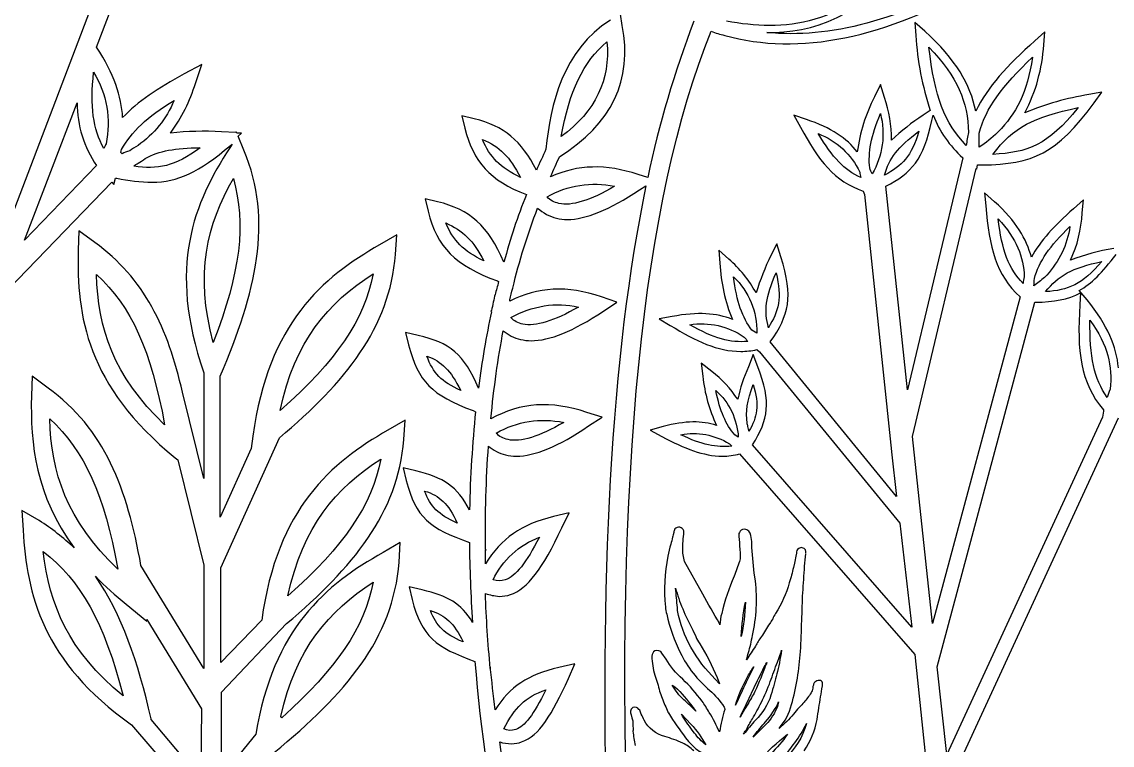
# Model space of a CAD drawing. Header units: centimetres. Extents: x 0 to 967, y -13 to 94.
# Drawn here: x 38.62 to 45.66, y 10.84 to 15.52 of the extents above; entities that cross this region are included whole.
import ezdxf

# ---------------------------------------------------------------- set-up
doc = ezdxf.new("R2010")
doc.units = ezdxf.units.CM
doc.header["$MEASUREMENT"] = 0
doc.layers.add('Picnic Basket-v2.1 v1_Picnic Basket-v2.1 v1_Picnic Basket-v1.3 v1_Picnic Basket-v1.2 v1_Picnic Basket-v1 v3_0', color=7, linetype='Continuous')

msp = doc.modelspace()

# ---------------------------------------------------------------- linework, layer by layer
at = {"layer": 'Picnic Basket-v2.1 v1_Picnic Basket-v2.1 v1_Picnic Basket-v1.3 v1_Picnic Basket-v1.2 v1_Picnic Basket-v1 v3_0'}
for p, q in [((39.1894, 15.9324), (38.3977, 13.8557)), ((39.1014, 15.3511), (39.2927, 15.8521)), ((42.4976, 15.4926), (42.4861, 15.5652)), ((44.4519, 15.4543), (44.3868, 15.5117)), ((44.3868, 15.5117), (44.3945, 15.4276)), ((45.2282, 15.4505), (45.1632, 15.3931)), ((45.2206, 15.3664), (45.2282, 15.4505)), ((39.7822, 15.2402), (39.6674, 15.179)), ((39.7401, 15.1178), (39.7822, 15.2402)), ((44.165, 15.1101), (44.1268, 15.0298)), ((44.1918, 15.026), (44.165, 15.1101)), ((45.5954, 15.0604), (45.5112, 15.0451)), ((45.5456, 14.9916), (45.5954, 15.0604)), ((38.6348, 14.1043), (38.9752, 14.9916)), ((44.4863, 14.9418), (44.4404, 14.9113)), ((41.5414, 14.8883), (41.4611, 14.9074)), ((41.4611, 14.9074), (41.4803, 14.8271)), ((43.6066, 14.9113), (43.6487, 14.8348)), ((43.687, 14.8845), (43.6066, 14.9113)), ((44.4977, 14.8768), (44.5054, 14.9113)), ((40.0002, 14.8003), (39.9084, 14.8042)), ((40.004, 14.8042), (40.0002, 14.8003)), ((40.0078, 14.7965), (40.004, 14.8042)), ((40.0384, 14.7965), (40.0078, 14.7965)), ((40.0155, 14.7774), (40.0384, 14.7965)), ((44.9261, 14.8042), (44.9223, 14.8003)), ((39.9772, 14.7239), (39.9619, 14.7009)), ((39.9658, 14.7162), (39.9772, 14.7239)), ((40.0537, 14.6856), (40.0155, 14.7774)), ((39.2659, 14.6627), (39.2582, 14.6703)), ((39.1014, 14.5862), (38.6348, 14.1043)), ((44.6966, 14.6359), (44.3409, 13.1367)), ((44.7884, 14.5632), (44.7922, 14.59)), ((44.7922, 14.59), (44.8228, 14.59)), ((42.662, 14.5097), (42.6008, 14.5288)), ((44.3715, 12.8346), (44.7846, 14.5671)), ((44.7846, 14.5671), (44.7884, 14.5632)), ((38.5316, 13.7869), (39.2009, 14.4791)), ((39.2009, 14.4791), (39.2123, 14.4638)), ((39.2123, 14.4638), (39.2238, 14.5059)), ((39.2238, 14.5059), (39.2315, 14.5059)), ((42.6085, 14.4294), (42.6505, 14.4561)), ((44.3409, 13.1367), (44.1994, 14.4523)), ((41.3043, 14.3529), (41.224, 14.372)), ((41.224, 14.372), (41.2431, 14.2917)), ((44.0541, 14.4217), (44.0618, 14.3988)), ((44.0618, 14.3988), (44.2377, 12.739)), ((44.9031, 14.3529), (44.8381, 14.4102)), ((44.8381, 14.4102), (44.8458, 14.3261)), ((45.4768, 14.3644), (45.4118, 14.307)), ((45.4692, 14.2802), (45.4768, 14.3644)), ((38.9867, 14.1655), (38.9829, 14.0393)), ((39.09, 14.089), (38.9867, 14.1655)), ((41.0404, 14.1387), (40.9295, 14.0737)), ((41.0328, 14.0125), (41.0404, 14.1387)), ((43.186, 13.9819), (43.1209, 14.0393)), ((43.1209, 14.0393), (43.1286, 13.9551)), ((43.4957, 14.0813), (43.4575, 14.0049)), ((43.5225, 13.9972), (43.4957, 14.0813)), ((45.2397, 13.8786), (45.2244, 13.8633)), ((41.6906, 13.8404), (41.6982, 13.8366)), ((42.4631, 13.7027), (42.3637, 13.7371)), ((45.0676, 13.7371), (44.5016, 11.626)), ((45.4998, 13.718), (45.45, 13.7792)), ((45.4577, 13.7639), (45.4539, 13.6874)), ((42.3752, 13.6454), (42.4631, 13.7027)), ((44.5322, 11.3468), (45.1632, 13.7027)), ((45.1632, 13.7027), (45.167, 13.7027)), ((41.6524, 13.6492), (41.6485, 13.6453)), ((41.6485, 13.6453), (41.6524, 13.6415)), ((42.8188, 13.6109), (42.7347, 13.5956)), ((42.7347, 13.5956), (42.8073, 13.5536)), ((41.1781, 13.4885), (41.0978, 13.5077)), ((41.0978, 13.5077), (41.1169, 13.4274)), ((43.3657, 13.5038), (43.3351, 13.523)), ((43.3657, 13.3968), (43.3848, 13.3815)), ((44.2683, 12.4483), (43.4537, 13.4465)), ((43.3428, 13.3662), (43.3122, 13.2859)), ((43.3733, 13.2859), (43.3428, 13.3662)), ((43.3848, 13.3815), (44.2912, 12.2762)), ((39.7937, 13.2476), (39.7937, 12.563)), ((43.075, 13.2553), (43.0062, 13.3088)), ((43.0062, 13.3088), (43.0177, 13.2247)), ((38.6846, 13.2247), (38.6807, 13.0985)), ((38.7878, 13.1482), (38.6846, 13.2247)), ((39.9007, 12.3144), (39.9007, 13.2247)), ((39.7937, 12.563), (39.656, 13.1214)), ((41.5338, 13.0028), (41.5491, 12.9952)), ((42.3675, 12.9608), (42.2681, 12.9914)), ((45.6068, 12.999), (45.5992, 12.9608)), ((41.094, 12.9417), (40.9831, 12.8766)), ((41.0863, 12.8154), (41.094, 12.9417)), ((42.2796, 12.9034), (42.3675, 12.9608)), ((42.7614, 12.8996), (42.6773, 12.8766)), ((45.5992, 12.9608), (44.5934, 10.7808)), ((44.6125, 10.5896), (45.7025, 12.9569)), ((39.9046, 11.9855), (40.2832, 12.8269)), ((40.1111, 12.8384), (40.0996, 12.7581)), ((42.6773, 12.8766), (42.7538, 12.8346)), ((43.2471, 12.8307), (43.2242, 12.846)), ((44.5016, 11.626), (44.3715, 12.8346)), ((40.0996, 12.7581), (39.9007, 12.3144)), ((43.1898, 12.7887), (43.2051, 12.7734)), ((44.3677, 11.6031), (43.3389, 12.781)), ((39.6101, 12.6969), (39.6254, 12.6854)), ((39.6254, 12.6854), (39.7937, 12.0047)), ((43.2548, 12.7237), (44.3868, 11.4272)), ((44.2377, 12.739), (44.2377, 12.7351)), ((44.2377, 12.7351), (44.2683, 12.4483)), ((41.0825, 12.6319), (41.1016, 12.5516)), ((41.1628, 12.6127), (41.0825, 12.6319)), ((38.6195, 12.3565), (38.6272, 12.2303)), ((38.7305, 12.2915), (38.6195, 12.3565)), ((42.1534, 12.3412), (42.0539, 12.3183)), ((42.1075, 12.2456), (42.1534, 12.3412)), ((44.2912, 12.2762), (44.3677, 11.6031)), ((42.8303, 12.215), (42.8265, 12.1997)), ((42.8915, 12.1729), (42.8953, 12.2035)), ((43.251, 12.2074), (43.251, 12.1882)), ((43.251, 12.1882), (43.2548, 12.15)), ((43.3275, 12.1959), (43.3236, 12.2112)), ((41.0634, 12.15), (40.9525, 12.085)), ((41.0557, 12.0238), (41.0634, 12.15)), ((41.6179, 12.1003), (41.6141, 12.1079)), ((41.6141, 12.1003), (41.6179, 12.1003)), ((43.6219, 12.0811), (43.6181, 12.062)), ((39.7937, 11.3354), (39.3883, 12.0008)), ((39.7937, 12.0047), (39.7937, 11.3354)), ((39.9046, 11.3736), (39.9046, 11.9855)), ((43.0177, 11.8173), (42.8991, 12.0276)), ((43.6105, 12.0161), (43.6028, 11.9894)), ((43.3581, 11.9014), (43.3504, 11.9511)), ((41.2049, 11.844), (41.1207, 11.8631)), ((41.1207, 11.8631), (41.1399, 11.7828)), ((39.2926, 11.7522), (39.4265, 11.6413)), ((42.8532, 11.7102), (42.8532, 11.7178)), ((39.4265, 11.6528), (39.7784, 11.0753)), ((39.4265, 11.6413), (39.4265, 11.6528)), ((40.1685, 11.649), (39.9046, 11.3736)), ((39.9084, 11.1824), (40.3291, 11.626)), ((43.1286, 11.6184), (43.1248, 11.626)), ((42.9527, 11.584), (42.9718, 11.5419)), ((42.7806, 11.3966), (42.7538, 11.4348)), ((44.3868, 11.4272), (44.536, 10.0198)), ((41.6447, 11.3468), (41.6447, 11.3354)), ((42.1916, 11.366), (42.0883, 11.343)), ((42.1495, 11.2704), (42.1916, 11.366)), ((43.4996, 11.3774), (43.511, 11.408)), ((44.5934, 10.7808), (44.5322, 11.3468)), ((43.1095, 11.278), (43.1248, 11.2359)), ((43.316, 11.2818), (43.2969, 11.2474)), ((42.8188, 11.2283), (42.8379, 11.2168)), ((43.1248, 11.2359), (43.098, 11.2665)), ((39.9084, 10.6393), (39.9084, 11.1824)), ((39.7784, 11.0753), (39.7745, 10.6278)), ((42.6199, 11.0409), (42.6123, 11.06)), ((42.9527, 11.0868), (42.9565, 11.083)), ((42.968, 11.0677), (42.9718, 11.06)), ((43.2892, 11.0753), (43.2586, 11.0218)), ((43.2892, 11.083), (43.3045, 11.1174)), ((43.3083, 11.1059), (43.2892, 11.0753)), ((43.5072, 11.1212), (43.4996, 11.0906)), ((39.4533, 11.0065), (39.4533, 11.0103)), ((39.7745, 10.6278), (39.4533, 11.0065)), ((40.2985, 11.0179), (40.2908, 11.0256)), ((42.5549, 11.0371), (42.5587, 11.0179)), ((42.88, 11.0409), (42.9412, 10.9759)), ((39.3271, 10.9721), (39.7937, 10.429)), ((42.5664, 10.972), (42.5664, 10.9606)), ((42.9641, 10.9185), (42.9488, 10.9376)), ((40.1302, 10.9109), (39.9084, 10.6393)), ((42.9068, 10.8879), (42.9259, 10.865)), ((43.3581, 10.907), (43.3428, 10.8917)), ((43.3428, 10.8917), (43.3504, 10.9032)), ((43.5378, 10.8879), (43.5646, 10.9109))]:
    msp.add_line(p, q, dxfattribs=at)
for points, degree in [([(44.3371, 15.9745), (43.9394, 15.4658), (43.534, 15.4543), (43.1707, 15.5193)], 3), ([(43.4307, 15.4467), (43.7252, 15.4429), (44.0426, 15.5423), (44.3524, 15.9439)], 3), ([(44.7961, 15.8138), (44.2951, 15.527), (43.8361, 15.4046), (43.4307, 15.4467)], 3), ([(43.1592, 15.4276), (43.6411, 15.2937), (44.1956, 15.4084), (44.8152, 15.7641)], 3), ([(42.4211, 15.527), (42.1113, 15.3319), (42.0348, 14.9801), (42.0042, 14.6933)], 3), ([(42.9603, 15.5193), (42.8341, 15.1904), (42.7347, 14.8539), (42.662, 14.5097)], 3), ([(42.0922, 14.6435), (42.4287, 14.8539), (42.5664, 15.1407), (42.4976, 15.4926)], 3), ([(42.5358, 10.0771), (42.4478, 12.5974), (42.6276, 14.3567), (43.0712, 15.4543)], 3), ([(43.0712, 15.4543), (43.1018, 15.4429), (43.1286, 15.4352), (43.1592, 15.4276)], 3), ([(44.3945, 15.4276), (44.4021, 15.2631), (44.4366, 15.0987), (44.4863, 14.9418)], 3), ([(44.7808, 14.938), (44.7463, 15.1101), (44.6545, 15.2708), (44.4519, 15.4543)], 3), ([(42.3981, 15.3855), (42.4211, 15.1407), (42.3254, 14.938), (42.1036, 14.7736)], 3), ([(42.1036, 14.7736), (42.1533, 15.0642), (42.2451, 15.2593), (42.3981, 15.3855)], 3), ([(45.1632, 15.3931), (44.9835, 15.2325), (44.8572, 15.0948), (44.7808, 14.938)], 3), ([(45.0982, 14.9266), (45.1709, 15.0642), (45.2091, 15.2134), (45.2206, 15.3664)], 3), ([(39.2697, 14.896), (39.2621, 15.0336), (39.2162, 15.179), (39.1014, 15.3511)], 3), ([(44.7196, 14.7162), (44.5819, 14.8577), (44.513, 15.0336), (44.4786, 15.3511)], 3), ([(44.4786, 15.3511), (44.666, 15.1598), (44.7272, 14.9954), (44.7349, 14.8003)], 3), ([(44.8037, 14.7965), (44.8458, 14.9571), (44.949, 15.0987), (45.1479, 15.286)], 3), ([(45.1479, 15.286), (45.1135, 15.0604), (45.0408, 14.9189), (44.9261, 14.8042)], 3), ([(39.1473, 14.6971), (39.0785, 14.8233), (39.0594, 14.9686), (39.0823, 15.1904)], 3), ([(39.0823, 15.1904), (39.1664, 15.0489), (39.197, 14.8845), (39.1626, 14.7277)], 3), ([(39.6674, 15.179), (39.4992, 15.0872), (39.3653, 14.9992), (39.2697, 14.896)], 3), ([(39.5795, 14.7965), (39.6521, 14.896), (39.7057, 15.003), (39.7401, 15.1178)], 3), ([(39.2621, 14.6894), (39.3271, 14.8042), (39.4265, 14.8998), (39.6024, 15.0069)], 3), ([(39.6024, 15.0069), (39.5527, 14.8883), (39.4724, 14.7889), (39.3691, 14.7162)], 3), ([(44.1268, 15.0298), (44.0694, 14.9189), (44.0312, 14.8003), (44.0159, 14.6741)], 3), ([(44.2377, 14.7506), (44.2377, 14.8462), (44.2224, 14.938), (44.1918, 15.026)], 3), ([(45.5112, 15.0451), (45.3697, 15.0222), (45.232, 14.9839), (45.0982, 14.9266)], 3), ([(38.9752, 14.9916), (38.9752, 14.8462), (39.0211, 14.7047), (39.1014, 14.5862)], 3), ([(44.8228, 14.59), (45.1517, 14.5976), (45.3009, 14.6588), (45.5456, 14.9916)], 3), ([(44.8917, 14.6588), (45.0217, 14.8348), (45.1556, 14.8998), (45.4424, 14.961)], 3), ([(45.4424, 14.961), (45.2473, 14.7162), (45.1135, 14.6703), (44.8917, 14.6588)], 3), ([(41.943, 14.5556), (41.8474, 14.7468), (41.7327, 14.8424), (41.5414, 14.8883)], 3), ([(44.0159, 14.6741), (43.947, 14.7621), (43.8476, 14.8309), (43.687, 14.8845)], 3), ([(44.0962, 14.5709), (44.0847, 14.6703), (44.1038, 14.7774), (44.165, 14.9227)], 3), ([(44.165, 14.9227), (44.1994, 14.7889), (44.1803, 14.6474), (44.1115, 14.5326)], 3), ([(44.1994, 14.4523), (44.3677, 14.5365), (44.4442, 14.6282), (44.4977, 14.8768)], 3), ([(44.4404, 14.9113), (44.3677, 14.8654), (44.2989, 14.808), (44.2377, 14.7506)], 3), ([(44.5054, 14.9113), (44.5475, 14.808), (44.6125, 14.7124), (44.6966, 14.6359)], 3), ([(39.9084, 14.8042), (39.7975, 14.8118), (39.6866, 14.808), (39.5795, 14.7965)], 3), ([(41.4803, 14.8271), (41.5376, 14.6091), (41.6409, 14.4906), (41.878, 14.3988)], 3), ([(43.6487, 14.8348), (43.7634, 14.6206), (43.8705, 14.4829), (44.0541, 14.4217)], 3), ([(43.7634, 14.7927), (43.882, 14.7468), (43.9776, 14.6588), (44.0312, 14.5441)], 3), ([(44.0388, 14.5097), (43.9317, 14.5556), (43.8552, 14.6397), (43.7634, 14.7927)], 3), ([(44.4136, 14.808), (44.3677, 14.6474), (44.3027, 14.5823), (44.1918, 14.525)], 3), ([(44.1918, 14.525), (44.2224, 14.6321), (44.2759, 14.7047), (44.4136, 14.808)], 3), ([(44.7349, 14.8003), (44.7272, 14.7736), (44.7234, 14.743), (44.7196, 14.7162)], 3), ([(44.9223, 14.8003), (44.884, 14.7659), (44.8458, 14.7315), (44.8037, 14.7047)], 3), ([(44.8037, 14.7047), (44.8037, 14.7353), (44.8037, 14.7659), (44.8037, 14.7965)], 3), ([(39.1626, 14.7277), (39.1588, 14.72), (39.155, 14.7086), (39.1473, 14.6971)], 3), ([(41.595, 14.7544), (41.7021, 14.7124), (41.7747, 14.6397), (41.8397, 14.5097)], 3), ([(41.8397, 14.5097), (41.7097, 14.5709), (41.6409, 14.6435), (41.595, 14.7544)], 3), ([(39.2582, 14.6703), (39.2582, 14.678), (39.2621, 14.6856), (39.2621, 14.6894)], 3), ([(39.3156, 14.6818), (39.2926, 14.6741), (39.2812, 14.6703), (39.2659, 14.6627)], 3), ([(39.3691, 14.7162), (39.35, 14.7047), (39.3309, 14.6933), (39.3156, 14.6818)], 3), ([(39.7707, 14.7009), (39.6063, 14.5785), (39.4953, 14.5594), (39.3424, 14.5823)], 3), ([(39.415, 14.6321), (39.5068, 14.6818), (39.6101, 14.7009), (39.7707, 14.7009)], 3), ([(39.4609, 14.4791), (39.6254, 14.4791), (39.7631, 14.5441), (39.9658, 14.7162)], 3), ([(39.9619, 14.7009), (39.7325, 14.3491), (39.5565, 13.9322), (39.7937, 13.2476)], 3), ([(39.9007, 13.2247), (40.1302, 13.7677), (40.2449, 14.2267), (40.0537, 14.6856)], 3), ([(42.0042, 14.6933), (41.9851, 14.6474), (41.9621, 14.6015), (41.943, 14.5556)], 3), ([(39.3424, 14.5823), (39.35, 14.59), (39.3615, 14.5976), (39.3691, 14.6015)], 3), ([(39.3691, 14.6015), (39.3844, 14.6091), (39.3997, 14.6206), (39.415, 14.6321)], 3), ([(42.0348, 14.5135), (42.0539, 14.5594), (42.073, 14.6015), (42.0922, 14.6435)], 3), ([(42.6008, 14.5288), (42.3905, 14.5976), (42.2107, 14.5938), (42.0348, 14.5135)], 3), ([(44.0312, 14.5441), (44.0312, 14.5326), (44.035, 14.5212), (44.0388, 14.5097)], 3), ([(44.1115, 14.5326), (44.1077, 14.5441), (44.1, 14.5556), (44.0962, 14.5709)], 3), ([(39.2315, 14.5059), (39.3079, 14.4867), (39.3844, 14.4791), (39.4609, 14.4791)], 3), ([(39.8548, 13.4427), (39.7363, 13.8863), (39.8128, 14.2037), (39.9849, 14.502)], 3), ([(39.9849, 14.502), (40.069, 14.2114), (40.0308, 13.8978), (39.8548, 13.4427)], 3), ([(42.0118, 14.3835), (42.1419, 14.46), (42.2987, 14.4829), (42.4478, 14.4523)], 3), ([(42.4478, 14.4523), (42.291, 14.3605), (42.1686, 14.3223), (42.0883, 14.3414)], 3), ([(42.6505, 14.4561), (42.4249, 13.3738), (42.3446, 11.9282), (42.4019, 10.0733)], 3), ([(41.878, 14.3988), (41.8206, 14.2573), (41.7747, 14.1119), (41.7327, 13.9628)], 3), ([(42.0883, 14.3414), (42.0577, 14.3491), (42.031, 14.3605), (42.0118, 14.3835)], 3), ([(42.1419, 14.2381), (42.2604, 14.2381), (42.4134, 14.2993), (42.6085, 14.4294)], 3), ([(41.7327, 13.9628), (41.6332, 14.1961), (41.5108, 14.3032), (41.3043, 14.3529)], 3), ([(41.79, 13.7945), (41.8321, 13.9704), (41.8856, 14.1425), (41.9507, 14.3108)], 3), ([(41.9507, 14.3108), (41.9851, 14.2802), (42.0271, 14.2573), (42.073, 14.2458)], 3), ([(44.8458, 14.3261), (44.8687, 14.0584), (44.9108, 13.8786), (45.0676, 13.7371)], 3), ([(45.1403, 13.9934), (45.1097, 14.1119), (45.0408, 14.2267), (44.9031, 14.3529)], 3), ([(45.4118, 14.307), (45.2894, 14.1961), (45.1976, 14.1005), (45.1403, 13.9934)], 3), ([(41.2431, 14.2917), (41.3005, 14.0584), (41.4191, 13.9398), (41.6906, 13.8404)], 3), ([(42.073, 14.2458), (42.096, 14.242), (42.1189, 14.2381), (42.1419, 14.2381)], 3), ([(45.0867, 13.8251), (44.9949, 13.9169), (44.949, 14.0393), (44.9261, 14.242)], 3), ([(44.9261, 14.242), (45.0446, 14.1119), (45.0905, 13.9972), (45.0944, 13.8672)], 3), ([(45.3927, 13.9743), (45.4386, 14.0699), (45.4615, 14.1731), (45.4692, 14.2802)], 3), ([(41.6026, 13.9704), (41.4726, 14.0316), (41.4038, 14.1043), (41.3579, 14.2152)], 3), ([(41.3579, 14.2152), (41.4649, 14.1693), (41.5376, 14.1005), (41.6026, 13.9704)], 3), ([(45.1594, 13.8557), (45.19, 13.9666), (45.2588, 14.066), (45.3888, 14.1923)], 3), ([(45.3888, 14.1923), (45.3735, 14.0737), (45.32, 13.9666), (45.2397, 13.8786)], 3), ([(39.656, 13.1214), (39.5642, 13.5344), (39.4074, 13.8595), (39.09, 14.089)], 3), ([(38.9829, 14.0393), (38.9714, 13.6186), (39.0364, 13.1635), (39.6101, 12.6969)], 3), ([(40.9295, 14.0737), (40.5624, 13.8633), (40.2105, 13.5689), (40.1111, 12.8384)], 3), ([(45.6719, 14.0507), (45.5762, 14.0354), (45.4845, 14.0087), (45.3927, 13.9743)], 3), ([(40.2832, 12.8269), (40.7077, 13.1864), (40.9945, 13.5344), (41.0328, 14.0125)], 3), ([(43.1286, 13.9551), (43.1362, 13.8289), (43.1592, 13.7065), (43.2089, 13.5918)], 3), ([(43.3619, 13.7639), (43.316, 13.848), (43.2548, 13.9207), (43.186, 13.9819)], 3), ([(43.4575, 14.0049), (43.4192, 13.9284), (43.3886, 13.848), (43.3619, 13.7639)], 3), ([(43.4537, 13.4465), (43.576, 13.6224), (43.6028, 13.7333), (43.5225, 13.9972)], 3), ([(45.232, 13.7716), (45.3124, 13.8748), (45.4041, 13.9245), (45.5954, 13.9666)], 3), ([(45.5954, 13.9666), (45.4692, 13.8175), (45.3774, 13.7792), (45.232, 13.7716)], 3), ([(45.45, 13.7792), (45.5265, 13.8213), (45.5992, 13.8939), (45.6872, 14.0125)], 3), ([(39.1014, 13.8825), (39.3271, 13.6759), (39.4533, 13.3891), (39.5412, 12.9111)], 3), ([(39.5412, 12.9111), (39.2085, 13.2285), (39.1091, 13.5383), (39.1014, 13.8825)], 3), ([(40.8874, 13.8863), (40.8301, 13.588), (40.6542, 13.3279), (40.287, 13.0028)], 3), ([(40.287, 13.0028), (40.3826, 13.4541), (40.5968, 13.6989), (40.8874, 13.8863)], 3), ([(43.4422, 13.5383), (43.4116, 13.6454), (43.4231, 13.7371), (43.4919, 13.8939)], 3), ([(43.4919, 13.8939), (43.5302, 13.7295), (43.5072, 13.6454), (43.4422, 13.5383)], 3), ([(41.6982, 13.8366), (41.6906, 13.806), (41.6829, 13.7792), (41.6753, 13.7524)], 3), ([(43.3351, 13.523), (43.2739, 13.6033), (43.2357, 13.7065), (43.2165, 13.8672)], 3), ([(43.2165, 13.8672), (43.316, 13.7716), (43.3695, 13.6415), (43.3657, 13.5038)], 3), ([(45.0944, 13.8672), (45.0905, 13.8519), (45.0867, 13.8404), (45.0867, 13.8251)], 3), ([(45.2244, 13.8633), (45.2014, 13.8442), (45.1823, 13.8251), (45.1556, 13.8098)], 3), ([(45.1556, 13.8098), (45.1594, 13.8251), (45.1594, 13.8404), (45.1594, 13.8557)], 3), ([(41.6753, 13.7524), (41.6676, 13.7257), (41.66, 13.6836), (41.6524, 13.6492)], 3), ([(41.7709, 13.718), (41.7747, 13.7448), (41.7824, 13.7677), (41.79, 13.7945)], 3), ([(42.3637, 13.7371), (42.1419, 13.8136), (41.9507, 13.8022), (41.7709, 13.7104)], 3), ([(45.167, 13.7027), (45.2856, 13.7065), (45.3774, 13.718), (45.4577, 13.7639)], 3), ([(41.7709, 13.7104), (41.7709, 13.7142), (41.7709, 13.7142), (41.7709, 13.718)], 3), ([(41.7786, 13.6033), (41.9124, 13.6798), (42.0692, 13.7065), (42.2145, 13.6721)], 3), ([(42.2145, 13.6721), (42.0577, 13.5803), (41.9354, 13.5459), (41.855, 13.5612)], 3), ([(45.4539, 13.6874), (45.4347, 13.3891), (45.4539, 13.1864), (45.6068, 13.0067)], 3), ([(45.7025, 13.2782), (45.691, 13.4159), (45.6336, 13.5536), (45.4998, 13.718)], 3), ([(41.6524, 13.6415), (41.6179, 13.4847), (41.5912, 13.3203), (41.5682, 13.1482)], 3), ([(41.855, 13.5612), (41.8244, 13.5689), (41.7977, 13.5803), (41.7786, 13.6033)], 3), ([(41.9086, 13.4541), (42.0271, 13.4541), (42.1801, 13.5153), (42.3752, 13.6454)], 3), ([(43.2089, 13.5918), (43.1056, 13.6339), (42.9871, 13.6415), (42.8188, 13.6109)], 3), ([(42.8073, 13.5536), (42.9756, 13.4503), (43.1133, 13.3853), (43.2624, 13.3853)], 3), ([(42.9335, 13.5574), (43.0559, 13.5765), (43.1821, 13.5497), (43.2854, 13.4771)], 3), ([(43.3083, 13.4503), (43.1974, 13.4388), (43.0903, 13.4694), (42.9335, 13.5574)], 3), ([(45.6298, 13.087), (45.5456, 13.2094), (45.5151, 13.3509), (45.5189, 13.588)], 3), ([(45.5189, 13.588), (45.6374, 13.4235), (45.6642, 13.2897), (45.6489, 13.1405)], 3), ([(41.5682, 13.1482), (41.4764, 13.3662), (41.3808, 13.4427), (41.1781, 13.4885)], 3), ([(41.6485, 12.9493), (41.6676, 13.1482), (41.6944, 13.3394), (41.7288, 13.5191)], 3), ([(41.7288, 13.5191), (41.7594, 13.4924), (41.7977, 13.4733), (41.8397, 13.4618)], 3), ([(41.8397, 13.4618), (41.8627, 13.458), (41.8856, 13.4541), (41.9086, 13.4541)], 3), ([(43.2854, 13.4771), (43.293, 13.4694), (43.3007, 13.458), (43.3083, 13.4503)], 3), ([(41.1169, 13.4274), (41.1781, 13.1902), (41.2661, 13.1023), (41.5338, 13.0028)], 3), ([(43.2624, 13.3853), (43.2969, 13.3853), (43.3313, 13.3891), (43.3657, 13.3968)], 3), ([(41.2355, 13.3547), (41.3311, 13.3203), (41.3885, 13.2629), (41.4535, 13.1329)], 3), ([(41.4535, 13.1329), (41.3311, 13.1864), (41.2737, 13.2476), (41.2355, 13.3547)], 3), ([(43.2433, 13.0755), (43.1974, 13.1443), (43.1401, 13.2055), (43.075, 13.2553)], 3), ([(43.3122, 13.2859), (43.2816, 13.217), (43.2586, 13.1482), (43.2433, 13.0755)], 3), ([(43.3389, 12.781), (43.4422, 12.9493), (43.4613, 13.0526), (43.3733, 13.2859)], 3), ([(43.0177, 13.2247), (43.0291, 13.1138), (43.0597, 13.0067), (43.1056, 12.9072)], 3), ([(39.3883, 12.0008), (39.3003, 12.498), (39.1511, 12.8881), (38.7878, 13.1482)], 3), ([(43.2242, 12.846), (43.1668, 12.9111), (43.1286, 12.999), (43.1018, 13.1329)], 3), ([(43.1018, 13.1329), (43.1898, 13.0564), (43.2395, 12.9455), (43.2471, 12.8307)], 3), ([(43.3045, 12.9225), (43.293, 12.9952), (43.3045, 13.064), (43.3428, 13.1711)], 3), ([(43.3428, 13.1711), (43.3848, 13.0373), (43.3695, 12.9608), (43.316, 12.869)], 3), ([(45.6489, 13.1405), (45.6413, 13.1214), (45.6336, 13.1061), (45.6298, 13.087)], 3), ([(38.6807, 13.0985), (38.6731, 12.7848), (38.7075, 12.4559), (38.9561, 12.1156)], 3), ([(42.2681, 12.9914), (42.0386, 13.0679), (41.8397, 13.0564), (41.6485, 12.9493)], 3), ([(41.5491, 12.9952), (41.53, 12.7925), (41.5147, 12.5783), (41.5108, 12.3603)], 3), ([(45.6068, 13.0067), (45.6068, 13.0028), (45.6068, 13.0028), (45.6068, 12.999)], 3), ([(38.7993, 12.9493), (39.0249, 12.7428), (39.1511, 12.4598), (39.2391, 11.9779)], 3), ([(39.2391, 11.9779), (38.9064, 12.2953), (38.8069, 12.6051), (38.7993, 12.9493)], 3), ([(41.6829, 12.8575), (41.8168, 12.934), (41.9698, 12.9569), (42.1189, 12.9264)], 3), ([(42.1189, 12.9264), (41.9621, 12.8346), (41.8397, 12.7963), (41.7594, 12.8154)], 3), ([(41.813, 12.7084), (41.9315, 12.7084), (42.0845, 12.7695), (42.2796, 12.9034)], 3), ([(43.1056, 12.9072), (43.0139, 12.9378), (42.9068, 12.9378), (42.7614, 12.8996)], 3), ([(43.3083, 12.8996), (43.3083, 12.9072), (43.3045, 12.9149), (43.3045, 12.9225)], 3), ([(43.316, 12.869), (43.316, 12.8766), (43.3122, 12.8881), (43.3083, 12.8996)], 3), ([(40.9831, 12.8766), (40.6197, 12.6663), (40.2679, 12.3756), (40.1685, 11.649)], 3), ([(41.7594, 12.8154), (41.7288, 12.8231), (41.7021, 12.8346), (41.6829, 12.8575)], 3), ([(42.7538, 12.8346), (42.8991, 12.7581), (43.0215, 12.7084), (43.1439, 12.7084)], 3), ([(42.8762, 12.846), (42.9833, 12.869), (43.0942, 12.846), (43.1898, 12.7887)], 3), ([(43.2051, 12.7734), (43.1056, 12.7619), (43.01, 12.781), (42.8762, 12.846)], 3), ([(40.3291, 11.626), (40.7574, 11.9894), (41.0481, 12.3374), (41.0863, 12.8154)], 3), ([(41.6141, 12.1079), (41.6103, 12.3374), (41.6179, 12.5592), (41.6332, 12.7734)], 3), ([(41.6332, 12.7734), (41.6638, 12.7466), (41.7021, 12.7275), (41.7441, 12.716)], 3), ([(40.9372, 12.6892), (40.8798, 12.3909), (40.7039, 12.1309), (40.3367, 11.8058)], 3), ([(40.3367, 11.8058), (40.4362, 12.2571), (40.6465, 12.5018), (40.9372, 12.6892)], 3), ([(41.7441, 12.716), (41.7671, 12.7122), (41.79, 12.7084), (41.813, 12.7084)], 3), ([(43.1439, 12.7084), (43.1821, 12.7084), (43.2204, 12.7122), (43.2548, 12.7237)], 3), ([(41.5108, 12.3603), (41.4305, 12.5133), (41.3426, 12.5707), (41.1628, 12.6127)], 3), ([(41.1016, 12.5516), (41.1628, 12.3106), (41.2546, 12.2418), (41.5108, 12.15)], 3), ([(41.2202, 12.4827), (41.3196, 12.4521), (41.3732, 12.4024), (41.4305, 12.2762)], 3), ([(41.4305, 12.2762), (41.3081, 12.3297), (41.2584, 12.3833), (41.2202, 12.4827)], 3), ([(38.9561, 12.1156), (38.8873, 12.1806), (38.8108, 12.2418), (38.7305, 12.2915)], 3), ([(42.0539, 12.3183), (41.8474, 12.2685), (41.7135, 12.1768), (41.6141, 12.0123)], 3), ([(38.6272, 12.2303), (38.6501, 11.8173), (38.7496, 11.3813), (39.3271, 10.9721)], 3), ([(41.7747, 11.8134), (41.8856, 11.8517), (41.9813, 11.9779), (42.1075, 12.2456)], 3), ([(42.8265, 12.1997), (42.8265, 12.1959), (42.8226, 12.1882), (42.8226, 12.1844)], 3), ([(42.8379, 12.238), (42.8341, 12.2303), (42.8303, 12.2227), (42.8303, 12.215)], 3), ([(42.8685, 12.2494), (42.8571, 12.2494), (42.8456, 12.2456), (42.8379, 12.238)], 3), ([(42.8953, 12.2265), (42.8915, 12.238), (42.88, 12.2456), (42.8685, 12.2494)], 3), ([(42.8953, 12.2035), (42.8953, 12.2112), (42.8953, 12.2188), (42.8953, 12.2265)], 3), ([(43.2739, 12.2341), (43.2624, 12.2303), (43.2548, 12.2188), (43.251, 12.2074)], 3), ([(43.3236, 12.2112), (43.316, 12.2303), (43.293, 12.2418), (43.2739, 12.2341)], 3), ([(43.3351, 12.1423), (43.3351, 12.1615), (43.3313, 12.1768), (43.3275, 12.1959)], 3), ([(41.5108, 12.15), (41.5108, 11.9817), (41.5185, 11.8096), (41.53, 11.6337)], 3), ([(41.6638, 11.909), (41.7212, 12.0353), (41.8321, 12.1347), (41.9621, 12.1844)], 3), ([(41.9621, 12.1844), (41.878, 12.02), (41.8091, 11.932), (41.7403, 11.909)], 3), ([(42.8112, 12.1385), (42.8035, 12.1117), (42.7959, 12.0888), (42.792, 12.062)], 3), ([(42.8226, 12.1844), (42.8188, 12.1691), (42.815, 12.1538), (42.8112, 12.1385)], 3), ([(42.8876, 12.1156), (42.8876, 12.1347), (42.8915, 12.1538), (42.8915, 12.1729)], 3), ([(43.2548, 12.15), (43.2548, 12.1194), (43.2586, 12.0926), (43.2586, 12.062)], 3), ([(43.3504, 11.9511), (43.3428, 12.0161), (43.3351, 12.0773), (43.3351, 12.1423)], 3), ([(43.6602, 12.1156), (43.6525, 12.1194), (43.6449, 12.1156), (43.6372, 12.1117)], 3), ([(39.2735, 11.1594), (38.9178, 11.4501), (38.7955, 11.7484), (38.7572, 12.0926)], 3), ([(38.7572, 12.0926), (38.9982, 11.9052), (39.1511, 11.6337), (39.2735, 11.1594)], 3), ([(40.9525, 12.085), (40.5815, 11.8785), (40.2411, 11.5916), (40.1302, 10.9109)], 3), ([(41.6141, 12.0123), (41.6141, 12.0429), (41.6141, 12.0697), (41.6141, 12.1003)], 3), ([(42.792, 12.062), (42.7691, 11.9549), (42.7653, 11.844), (42.7767, 11.7331)], 3), ([(42.8991, 12.0276), (42.8915, 12.0544), (42.8876, 12.085), (42.8876, 12.1156)], 3), ([(43.2586, 12.062), (43.2586, 12.0506), (43.2586, 12.0391), (43.2548, 12.0276)], 3), ([(43.6181, 12.062), (43.6143, 12.0467), (43.6143, 12.0314), (43.6105, 12.0161)], 3), ([(43.6372, 12.1117), (43.6258, 12.1041), (43.6219, 12.0926), (43.6219, 12.0811)], 3), ([(43.6831, 12.0811), (43.687, 12.0964), (43.6793, 12.1117), (43.6602, 12.1156)], 3), ([(43.6755, 11.997), (43.6793, 12.0238), (43.6793, 12.0506), (43.6831, 12.0773)], 3), ([(40.2488, 10.7923), (40.7077, 11.1709), (41.0175, 11.5266), (41.0557, 12.0238)], 3), ([(43.2548, 12.0276), (43.2433, 11.997), (43.2318, 11.9626), (43.2204, 11.932)], 3), ([(43.6028, 11.9894), (43.5952, 11.9549), (43.5875, 11.9243), (43.576, 11.8899)], 3), ([(43.664, 11.8249), (43.6678, 11.8823), (43.6717, 11.9396), (43.6755, 11.997)], 3), ([(39.0938, 11.932), (39.155, 11.867), (39.2238, 11.8058), (39.2926, 11.7522)], 3), ([(39.4533, 11.0103), (39.3691, 11.3774), (39.2659, 11.6872), (39.0938, 11.932)], 3), ([(41.7403, 11.909), (41.7174, 11.9014), (41.6906, 11.9014), (41.6638, 11.909)], 3), ([(43.2204, 11.932), (43.186, 11.8555), (43.1592, 11.7752), (43.1401, 11.6911)], 3), ([(40.2908, 11.0256), (40.3903, 11.4654), (40.6006, 11.7063), (40.8874, 11.8937)], 3), ([(40.8874, 11.8937), (40.8301, 11.5954), (40.6542, 11.3392), (40.2985, 11.0179)], 3), ([(41.53, 11.6337), (41.4573, 11.7561), (41.3693, 11.8058), (41.2049, 11.844)], 3), ([(42.8418, 11.8555), (42.8532, 11.8096), (42.8685, 11.7675), (42.8876, 11.7216)], 3), ([(42.8532, 11.7293), (42.8494, 11.7714), (42.8456, 11.8134), (42.8418, 11.8555)], 3), ([(43.3389, 11.5495), (43.3657, 11.6643), (43.3695, 11.7867), (43.3581, 11.9014)], 3), ([(43.576, 11.8899), (43.5569, 11.8211), (43.5263, 11.7522), (43.4881, 11.6911)], 3), ([(41.1399, 11.7828), (41.2011, 11.5419), (41.2928, 11.4731), (41.5453, 11.3813)], 3), ([(41.6447, 11.3354), (41.6294, 11.4998), (41.6179, 11.6605), (41.6141, 11.8211)], 3), ([(41.6141, 11.8211), (41.6409, 11.8096), (41.6715, 11.8058), (41.7021, 11.802)], 3), ([(41.7021, 11.802), (41.7288, 11.802), (41.7518, 11.8058), (41.7747, 11.8134)], 3), ([(43.1248, 11.626), (43.0903, 11.6911), (43.0521, 11.7522), (43.0177, 11.8173)], 3), ([(43.293, 11.7637), (43.2892, 11.6872), (43.2816, 11.6146), (43.2663, 11.5419)], 3), ([(43.2663, 11.5419), (43.2701, 11.6184), (43.2777, 11.6911), (43.293, 11.7637)], 3), ([(43.6564, 11.6452), (43.6602, 11.7064), (43.6602, 11.7714), (43.664, 11.8249)], 3), ([(41.4688, 11.5075), (41.3464, 11.561), (41.2967, 11.6107), (41.2584, 11.7102)], 3), ([(41.2584, 11.7102), (41.354, 11.6796), (41.4114, 11.6299), (41.4688, 11.5075)], 3), ([(42.7767, 11.7331), (42.7767, 11.7178), (42.7806, 11.7025), (42.7844, 11.6872)], 3), ([(42.8532, 11.7178), (42.8532, 11.7216), (42.8532, 11.7255), (42.8532, 11.7293)], 3), ([(42.9412, 11.4731), (42.8991, 11.5457), (42.8723, 11.626), (42.8532, 11.7102)], 3), ([(42.8876, 11.7216), (42.9068, 11.6758), (42.9297, 11.6299), (42.9527, 11.584)], 3), ([(42.7844, 11.6872), (42.8035, 11.5993), (42.8341, 11.5151), (42.8723, 11.4386)], 3), ([(43.1401, 11.6911), (43.1324, 11.6681), (43.1286, 11.6413), (43.1286, 11.6184)], 3), ([(43.4498, 11.626), (43.4307, 11.5993), (43.4154, 11.5687), (43.3963, 11.5419)], 3), ([(43.469, 11.6566), (43.4613, 11.6452), (43.4575, 11.6375), (43.4498, 11.626)], 3), ([(43.4881, 11.6911), (43.4804, 11.6796), (43.4728, 11.6681), (43.469, 11.6566)], 3), ([(43.6487, 11.4463), (43.6525, 11.5113), (43.6564, 11.5801), (43.6564, 11.6452)], 3), ([(42.9718, 11.5419), (42.9794, 11.5266), (42.9871, 11.5113), (42.9986, 11.496)], 3), ([(42.9986, 11.496), (43.0406, 11.4272), (43.0789, 11.3545), (43.1095, 11.278)], 3), ([(43.3122, 11.4386), (43.3236, 11.4731), (43.3313, 11.5113), (43.3389, 11.5495)], 3), ([(43.3963, 11.5419), (43.381, 11.5228), (43.3695, 11.4998), (43.3581, 11.4807)], 3), ([(42.7079, 11.4501), (42.6964, 11.4425), (42.6888, 11.431), (42.6888, 11.4157)], 3), ([(42.6888, 11.4157), (42.6888, 11.3736), (42.6964, 11.3316), (42.7079, 11.2933)], 3), ([(42.7538, 11.4348), (42.7461, 11.4501), (42.7232, 11.4578), (42.7079, 11.4501)], 3), ([(42.8723, 11.4386), (42.9182, 11.343), (42.9833, 11.2627), (43.0636, 11.1939)], 3), ([(43.098, 11.2665), (43.0368, 11.3277), (42.9833, 11.3966), (42.9412, 11.4731)], 3), ([(43.3581, 11.4807), (43.3389, 11.4501), (43.3198, 11.4233), (43.3007, 11.3927)], 3), ([(43.3007, 11.3927), (43.3045, 11.408), (43.3083, 11.4233), (43.3122, 11.4386)], 3), ([(43.5263, 11.4539), (43.5187, 11.4004), (43.5072, 11.343), (43.4957, 11.301)], 3), ([(43.511, 11.408), (43.5149, 11.4233), (43.5225, 11.4386), (43.5263, 11.4539)], 3), ([(43.5913, 11.1021), (43.6219, 11.213), (43.6411, 11.3316), (43.6487, 11.4463)], 3), ([(41.5453, 11.3813), (41.5835, 10.9338), (41.6447, 10.4863), (41.7327, 10.0427)], 3), ([(41.6753, 11.0677), (41.6638, 11.1633), (41.6562, 11.2551), (41.6447, 11.3468)], 3), ([(42.0883, 11.343), (41.8856, 11.2933), (41.7709, 11.2206), (41.6753, 11.0677)], 3), ([(42.8876, 11.2665), (42.8456, 11.3048), (42.8073, 11.3469), (42.7806, 11.3966)], 3), ([(43.3045, 11.278), (43.316, 11.301), (43.3313, 11.3239), (43.3466, 11.3468)], 3), ([(43.3466, 11.3468), (43.3351, 11.3277), (43.3275, 11.3048), (43.316, 11.2818)], 3), ([(43.4231, 11.3583), (43.4039, 11.301), (43.381, 11.2436), (43.3542, 11.1862)], 3), ([(43.3925, 11.301), (43.4039, 11.3239), (43.4154, 11.3507), (43.4307, 11.3736)], 3), ([(43.4307, 11.3736), (43.4307, 11.3698), (43.4269, 11.3621), (43.4231, 11.3583)], 3), ([(43.4537, 11.2512), (43.469, 11.2933), (43.4843, 11.3354), (43.4996, 11.3774)], 3), ([(41.8474, 10.8611), (41.9621, 10.8994), (42.0424, 11.0409), (42.1495, 11.2704)], 3), ([(42.7079, 11.2933), (42.7194, 11.2589), (42.7308, 11.2245), (42.7385, 11.19)], 3), ([(43.228, 11.0983), (43.2471, 11.1594), (43.2739, 11.2206), (43.3045, 11.278)], 3), ([(43.3351, 11.1824), (43.3542, 11.2245), (43.3734, 11.2627), (43.3925, 11.301)], 3), ([(43.4957, 11.301), (43.4843, 11.2589), (43.4728, 11.213), (43.4575, 11.1633)], 3), ([(42.8953, 11.1327), (42.8647, 11.1595), (42.8418, 11.1939), (42.8188, 11.2283)], 3), ([(42.8379, 11.2168), (42.88, 11.1786), (42.9182, 11.1327), (42.9527, 11.0868)], 3), ([(43.0139, 11.125), (42.9756, 11.1747), (42.9335, 11.2245), (42.8876, 11.2665)], 3), ([(43.2969, 11.2474), (43.2739, 11.1977), (43.251, 11.148), (43.228, 11.0983)], 3), ([(43.3963, 11.1174), (43.4154, 11.1594), (43.4384, 11.2053), (43.4537, 11.2512)], 3), ([(43.729, 11.2092), (43.7252, 11.1977), (43.7214, 11.1862), (43.7176, 11.1786)], 3), ([(43.7329, 11.2283), (43.729, 11.2245), (43.729, 11.2168), (43.729, 11.2092)], 3), ([(43.7405, 11.2474), (43.7367, 11.2436), (43.7329, 11.2359), (43.7329, 11.2283)], 3), ([(43.7711, 11.2589), (43.7596, 11.2589), (43.7481, 11.2551), (43.7405, 11.2474)], 3), ([(43.7902, 11.2436), (43.7902, 11.2512), (43.7826, 11.2589), (43.7711, 11.2589)], 3), ([(43.7787, 11.1518), (43.7826, 11.1747), (43.7864, 11.1977), (43.7902, 11.2245)], 3), ([(43.7902, 11.2245), (43.7902, 11.2321), (43.7902, 11.2398), (43.7902, 11.2436)], 3), ([(41.7327, 10.9453), (41.8015, 11.083), (41.8703, 11.1518), (42.0042, 11.1977)], 3), ([(42.0042, 11.1977), (41.9239, 11.0371), (41.8665, 10.9606), (41.8091, 10.9415)], 3), ([(42.7385, 11.19), (42.75, 11.1595), (42.7614, 11.1289), (42.7729, 11.0983)], 3), ([(42.9259, 11.1059), (42.9182, 11.1136), (42.9068, 11.125), (42.8953, 11.1327)], 3), ([(43.0636, 11.1939), (43.098, 11.1633), (43.1286, 11.1289), (43.1554, 11.0868)], 3), ([(43.3045, 11.1174), (43.316, 11.1403), (43.3236, 11.1595), (43.3351, 11.1824)], 3), ([(43.3542, 11.1862), (43.3389, 11.1594), (43.3236, 11.1327), (43.3083, 11.1059)], 3), ([(43.4575, 11.1633), (43.4384, 11.1021), (43.4039, 11.0485), (43.3581, 11.0026)], 3), ([(43.7176, 11.1786), (43.7023, 11.1556), (43.687, 11.1365), (43.6717, 11.1174)], 3), ([(43.7558, 11.0065), (43.7634, 11.0562), (43.7711, 11.1059), (43.7787, 11.1518)], 3), ([(42.5664, 11.083), (42.5587, 11.0791), (42.5511, 11.0677), (42.5511, 11.06)], 3), ([(42.5511, 11.06), (42.5511, 11.0524), (42.5511, 11.0447), (42.5549, 11.0371)], 3), ([(42.6046, 11.0715), (42.597, 11.083), (42.5817, 11.0906), (42.5664, 11.083)], 3), ([(42.6123, 11.06), (42.6123, 11.0638), (42.6085, 11.0677), (42.6046, 11.0715)], 3), ([(42.7729, 11.0983), (42.7806, 11.083), (42.7844, 11.0715), (42.792, 11.0562)], 3), ([(42.9718, 11.06), (42.9565, 11.0753), (42.9374, 11.0983), (42.9259, 11.1059)], 3), ([(42.9565, 11.083), (42.9603, 11.0791), (42.9641, 11.0753), (42.968, 11.0677)], 3), ([(43.0368, 11.0906), (43.0292, 11.1021), (43.0215, 11.1136), (43.0139, 11.125)], 3), ([(43.0597, 11.0524), (43.0521, 11.0638), (43.0444, 11.0753), (43.0368, 11.0906)], 3), ([(43.1592, 11.0715), (43.1439, 11.0256), (43.1362, 10.9759), (43.1248, 10.9262)], 3), ([(43.1554, 11.0868), (43.1592, 11.083), (43.1592, 11.0791), (43.1592, 11.0715)], 3), ([(43.2586, 11.0218), (43.2663, 11.0409), (43.2777, 11.0638), (43.2892, 11.083)], 3), ([(43.3389, 11.0103), (43.3581, 11.0447), (43.3772, 11.0791), (43.3963, 11.1174)], 3), ([(43.4231, 10.9912), (43.4575, 11.0294), (43.4881, 11.0753), (43.5072, 11.1212)], 3), ([(43.4996, 11.0906), (43.4843, 11.0485), (43.4575, 11.0065), (43.4269, 10.9759)], 3), ([(43.511, 10.9491), (43.5493, 10.995), (43.576, 11.0447), (43.5913, 11.1021)], 3), ([(43.6411, 11.083), (43.6258, 11.0677), (43.6143, 11.0562), (43.6028, 11.0409)], 3), ([(43.6717, 11.1174), (43.6602, 11.1059), (43.6525, 11.0983), (43.6411, 11.083)], 3), ([(42.5587, 11.0179), (42.5626, 11.0103), (42.5664, 10.9988), (42.5664, 10.9912)], 3), ([(42.5664, 10.9912), (42.5664, 10.9835), (42.5664, 10.9797), (42.5664, 10.972)], 3), ([(42.6391, 11.0026), (42.6314, 11.0141), (42.6276, 11.0256), (42.6199, 11.0409)], 3), ([(42.7729, 10.8956), (42.7155, 10.9109), (42.6658, 10.9491), (42.6391, 11.0026)], 3), ([(42.792, 11.0562), (42.792, 11.0524), (42.7959, 11.0485)], 2), ([(42.7959, 11.0485), (42.8303, 10.9912), (42.8685, 10.9376), (42.9068, 10.8879)], 3), ([(42.9488, 10.9376), (42.9259, 10.9721), (42.8991, 11.0065), (42.88, 11.0409)], 3), ([(43.1248, 10.9262), (43.1056, 10.9682), (43.0865, 11.0103), (43.0597, 11.0524)], 3), ([(43.3581, 11.0026), (43.3313, 10.972), (43.3045, 10.9415), (43.2816, 10.9109)], 3), ([(43.2969, 10.9376), (43.3083, 10.9606), (43.3236, 10.9873), (43.3389, 11.0103)], 3), ([(43.3504, 10.9032), (43.3772, 10.9376), (43.4001, 10.9644), (43.4231, 10.9912)], 3), ([(43.6028, 11.0409), (43.576, 11.0065), (43.5455, 10.9797), (43.511, 10.9491)], 3), ([(43.6717, 10.8038), (43.7137, 10.865), (43.7443, 10.9338), (43.7558, 11.0065)], 3), ([(41.8091, 10.9415), (41.7824, 10.9338), (41.7556, 10.9338), (41.7327, 10.9453)], 3), ([(42.5664, 10.9606), (42.5664, 10.9491), (42.5702, 10.9415), (42.5664, 10.93)], 3), ([(42.5664, 10.93), (42.5702, 10.8994), (42.574, 10.8688), (42.5817, 10.8382)], 3), ([(42.9412, 10.9759), (42.9794, 10.9338), (43.01, 10.8917), (43.0368, 10.842)], 3), ([(43.0368, 10.842), (43.01, 10.865), (42.9833, 10.8917), (42.9641, 10.9185)], 3), ([(43.2816, 10.9109), (43.2854, 10.9185), (43.2892, 10.93), (43.2969, 10.9376)], 3), ([(43.4269, 10.9759), (43.4039, 10.9529), (43.381, 10.93), (43.3581, 10.907)], 3), ([(43.5187, 10.7464), (43.5875, 10.8152), (43.6449, 10.8917), (43.687, 10.9797)], 3), ([(43.687, 10.9797), (43.664, 10.8917), (43.6143, 10.8152), (43.5493, 10.7541)], 3), ([(41.8321, 10.0618), (41.7824, 10.3372), (41.7403, 10.6011), (41.7059, 10.8611)], 3), ([(41.7059, 10.8611), (41.7288, 10.8535), (41.7556, 10.8497), (41.7824, 10.8497)], 3), ([(41.7824, 10.8497), (41.8053, 10.8497), (41.8283, 10.8535), (41.8474, 10.8611)], 3), ([(42.8876, 10.8535), (42.8494, 10.8726), (42.8112, 10.8841), (42.7729, 10.8956)], 3), ([(42.9603, 10.8038), (42.9374, 10.8229), (42.9144, 10.842), (42.8876, 10.8535)], 3), ([(42.9259, 10.865), (42.9488, 10.8382), (42.9756, 10.8114), (43.0062, 10.7961)], 3), ([(43.3657, 10.7196), (43.4192, 10.7808), (43.4728, 10.8382), (43.5378, 10.8879)], 3), ([(43.5646, 10.9109), (43.534, 10.865), (43.4957, 10.8229), (43.4575, 10.7847)], 3)]:
    msp.add_open_spline(points, degree=degree, dxfattribs=at)

doc.saveas('drawing.dxf')
